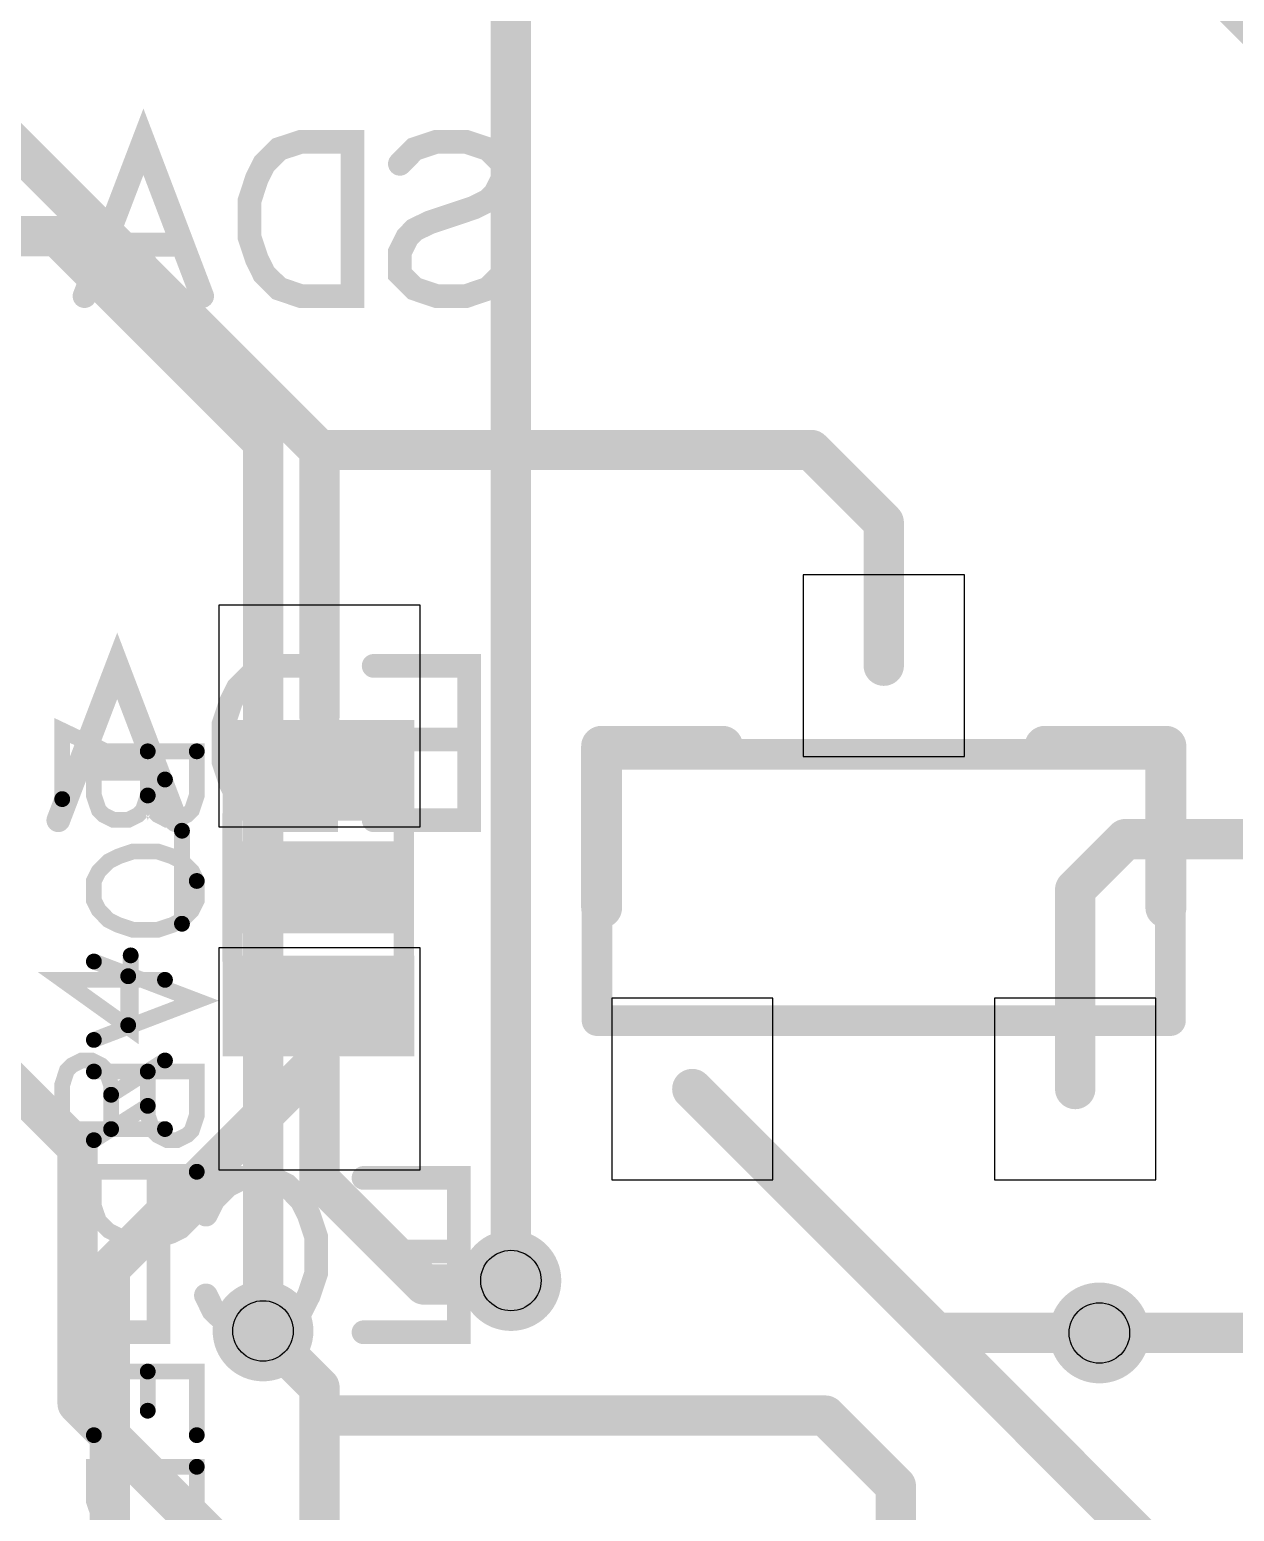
# Model space of a CAD drawing. Extents: x -8.2 to 25.5, y -3.3 to 33.2.
# Drawn here: x 3.19 to 9.17, y 13.25 to 20.61 of the extents above; entities that cross this region are included whole.
import ezdxf

# ---------------------------------------------------------------- set-up
doc = ezdxf.new("R2010")
doc.units = 0
for name, color, linetype in [('Bottom', 6, 'CONTINUOUS'), ('Bottom_Silk', 11, 'CONTINUOUS'), ('Drill_Bottom', 8, 'CONTINUOUS'), ('Drill_Top', 7, 'CONTINUOUS'), ('Top', 5, 'CONTINUOUS'), ('Top_Assy', 1, 'CONTINUOUS'), ('Top_Mask', 3, 'CONTINUOUS'), ('Top_Paste', 4, 'CONTINUOUS'), ('Top_Silk', 2, 'CONTINUOUS')]:
    doc.layers.add(name, color=color, linetype=linetype)

msp = doc.modelspace()

# ---------------------------------------------------------------- linework, layer by layer
at = {"layer": 'Bottom', "linetype": 'CONTINUOUS', "const_width": 0.2}
for points in [[(5.5815, 14.4), (5.5815, 21.37)], [(3.3315, 19.58), (1.4515, 19.58)], [(4.3515, 18.56), (3.3315, 19.58)], [(4.3515, 14.15), (4.3515, 18.56)], [(3.4315, 15.06), (1.4515, 17.04)], [(3.4315, 13.79), (3.4315, 15.06)], [(8.5015, 14.14), (9.5915, 14.14)], [(5.7315, 11.49), (3.4315, 13.79)]]:
    msp.add_lwpolyline(points, dxfattribs=at)
at = {"layer": 'Bottom', "linetype": 'CONTINUOUS'}
for points, const_width in [([(3.2815, 19.58, 1), (3.3815, 19.58, 1), (3.2815, 19.58, 1)], 0.1), ([(3.2815, 19.58, 1), (3.3815, 19.58, 1), (3.2815, 19.58, 1)], 0.1), ([(4.3015, 18.56, 1), (4.4015, 18.56, 1), (4.3015, 18.56, 1)], 0.1), ([(4.3015, 18.56, 1), (4.4015, 18.56, 1), (4.3015, 18.56, 1)], 0.1), ([(3.3815, 15.06, 1), (3.4815, 15.06, 1), (3.3815, 15.06, 1)], 0.1), ([(3.3815, 15.06, 1), (3.4815, 15.06, 1), (3.3815, 15.06, 1)], 0.1), ([(5.7065, 14.4, 1), (5.4565, 14.4, 1), (5.7065, 14.4, 1)], 0.25), ([(5.5315, 14.4, 1), (5.6315, 14.4, 1), (5.5315, 14.4, 1)], 0.1), ([(4.4765, 14.15, 1), (4.2265, 14.15, 1), (4.4765, 14.15, 1)], 0.25), ([(8.6265, 14.14, 1), (8.3765, 14.14, 1), (8.6265, 14.14, 1)], 0.25), ([(4.3015, 14.15, 1), (4.4015, 14.15, 1), (4.3015, 14.15, 1)], 0.1), ([(8.4515, 14.14, 1), (8.5515, 14.14, 1), (8.4515, 14.14, 1)], 0.1), ([(3.3815, 13.79, 1), (3.4815, 13.79, 1), (3.3815, 13.79, 1)], 0.1), ([(3.3815, 13.79, 1), (3.4815, 13.79, 1), (3.3815, 13.79, 1)], 0.1)]:
    msp.add_lwpolyline(points, format="xyb", dxfattribs=dict(at, const_width=const_width))
at = {"layer": 'Bottom_Silk', "linetype": 'CONTINUOUS', "const_width": 0.1176}
for points in [[(3.4658, 19.2834), (3.758, 20.0491), (4.0495, 19.2834)], [(4.7952, 20.0491), (4.7952, 19.2834), (4.54, 19.2834), (4.4305, 19.3205), (4.3572, 19.3929), (4.321, 19.4662), (4.2848, 19.5749), (4.2848, 19.7576), (4.321, 19.8671), (4.3572, 19.9396), (4.4305, 20.0129), (4.54, 20.0491), (4.7952, 20.0491)], [(5.0305, 19.9396), (5.1029, 20.0129), (5.2124, 20.0491), (5.3582, 20.0491), (5.4677, 20.0129), (5.5409, 19.9396), (5.5409, 19.8671), (5.5039, 19.7939), (5.4677, 19.7576), (5.3952, 19.7214), (5.1762, 19.6481), (5.1029, 19.6119), (5.0667, 19.5749), (5.0305, 19.5024), (5.0305, 19.3929), (5.1029, 19.3205), (5.2124, 19.2834), (5.3582, 19.2834), (5.4677, 19.3205), (5.5409, 19.3929)], [(3.94, 19.5386), (3.5753, 19.5386)], [(3.3358, 16.6834), (3.628, 17.4491), (3.9195, 16.6834)], [(4.6652, 17.4491), (4.6652, 16.6834), (4.41, 16.6834), (4.3005, 16.7205), (4.2272, 16.7929), (4.191, 16.8662), (4.1548, 16.9749), (4.1548, 17.1576), (4.191, 17.2671), (4.2272, 17.3396), (4.3005, 17.4129), (4.41, 17.4491), (4.6652, 17.4491)], [(4.9005, 17.4491), (5.3739, 17.4491), (5.3739, 16.6834), (4.9005, 16.6834)], [(5.3739, 17.0844), (5.0824, 17.0844)], [(3.81, 16.9386), (3.4453, 16.9386)], [(3.8329, 14.9091), (3.8329, 14.1434), (3.3958, 14.1434)], [(4.0682, 14.7271), (4.1044, 14.7996), (4.1777, 14.8729), (4.2501, 14.9091), (4.3959, 14.9091), (4.4691, 14.8729), (4.5416, 14.7996), (4.5786, 14.7271), (4.6149, 14.6176), (4.6149, 14.4349), (4.5786, 14.3262), (4.5416, 14.2529), (4.4691, 14.1805), (4.3959, 14.1434), (4.2501, 14.1434), (4.1777, 14.1805), (4.1044, 14.2529), (4.0682, 14.3262)], [(4.8502, 14.9091), (5.3235, 14.9091), (5.3235, 14.1434), (4.8502, 14.1434)], [(5.3235, 14.5444), (5.0321, 14.5444)]]:
    msp.add_lwpolyline(points, dxfattribs=at)
at = {"layer": 'Bottom_Silk', "linetype": 'CONTINUOUS', "const_width": 0.0588}
for points in [[(4.7658, 20.0491, 1), (4.8246, 20.0491, 1), (4.7658, 20.0491, 1)], [(5.0011, 19.9396, 1), (5.0599, 19.9396, 1), (5.0011, 19.9396, 1)], [(3.5458, 19.5386, 1), (3.6047, 19.5386, 1), (3.5458, 19.5386, 1)], [(3.9106, 19.5386, 1), (3.9694, 19.5386, 1), (3.9106, 19.5386, 1)], [(5.5115, 19.3929, 1), (5.5704, 19.3929, 1), (5.5115, 19.3929, 1)], [(3.4363, 19.2834, 1), (3.4952, 19.2834, 1), (3.4363, 19.2834, 1)], [(4.0201, 19.2834, 1), (4.0789, 19.2834, 1), (4.0201, 19.2834, 1)], [(4.6358, 17.4491, 1), (4.6946, 17.4491, 1), (4.6358, 17.4491, 1)], [(4.8711, 17.4491, 1), (4.9299, 17.4491, 1), (4.8711, 17.4491, 1)], [(5.053, 17.0844, 1), (5.1119, 17.0844, 1), (5.053, 17.0844, 1)], [(5.3445, 17.0844, 1), (5.4033, 17.0844, 1), (5.3445, 17.0844, 1)], [(3.4158, 16.9386, 1), (3.4747, 16.9386, 1), (3.4158, 16.9386, 1)], [(3.7806, 16.9386, 1), (3.8394, 16.9386, 1), (3.7806, 16.9386, 1)], [(3.3063, 16.6834, 1), (3.3652, 16.6834, 1), (3.3063, 16.6834, 1)], [(3.8901, 16.6834, 1), (3.9489, 16.6834, 1), (3.8901, 16.6834, 1)], [(4.8711, 16.6834, 1), (4.9299, 16.6834, 1), (4.8711, 16.6834, 1)], [(3.8035, 14.9091, 1), (3.8623, 14.9091, 1), (3.8035, 14.9091, 1)], [(4.8207, 14.9091, 1), (4.8796, 14.9091, 1), (4.8207, 14.9091, 1)], [(4.0388, 14.7271, 1), (4.0976, 14.7271, 1), (4.0388, 14.7271, 1)], [(5.0027, 14.5444, 1), (5.0615, 14.5444, 1), (5.0027, 14.5444, 1)], [(5.2941, 14.5444, 1), (5.3529, 14.5444, 1), (5.2941, 14.5444, 1)], [(4.0388, 14.3262, 1), (4.0976, 14.3262, 1), (4.0388, 14.3262, 1)], [(3.3663, 14.1434, 1), (3.4252, 14.1434, 1), (3.3663, 14.1434, 1)], [(4.8207, 14.1434, 1), (4.8796, 14.1434, 1), (4.8207, 14.1434, 1)]]:
    msp.add_lwpolyline(points, format="xyb", dxfattribs=at)
at = {"layer": 'Drill_Bottom'}
for centre in [(5.5815, 14.4), (4.3515, 14.15), (8.5015, 14.14)]:
    msp.add_circle(centre, 0.15, dxfattribs=at)
at = {"layer": 'Drill_Top'}
for centre in [(5.5815, 14.4), (4.3515, 14.15), (8.5015, 14.14)]:
    msp.add_circle(centre, 0.15, dxfattribs=at)
at = {"layer": 'Top', "linetype": 'CONTINUOUS', "const_width": 0.2}
for points in [[(4.6315, 18.52), (3.0715, 20.08)], [(4.6315, 17.2), (4.6315, 18.52)], [(7.0715, 18.52), (4.6315, 18.52)], [(7.4315, 18.16), (7.0715, 18.52)], [(7.4315, 17.45), (7.4315, 18.16)], [(8.3815, 16.34), (8.6315, 16.59)], [(8.6315, 16.59), (10.9115, 16.59)], [(8.3815, 15.35), (8.3815, 16.34)], [(3.5915, 14.46), (4.6315, 15.5)], [(4.6315, 15.5), (4.6315, 14.9)], [(7.6915, 14.14), (6.4815, 15.35)], [(4.6315, 14.9), (5.1515, 14.38)], [(3.5915, 11.02), (3.5915, 14.46)], [(5.5615, 14.38), (5.5815, 14.4)], [(5.1515, 14.38), (5.5615, 14.38)], [(4.6315, 13.87), (4.3515, 14.15)], [(8.7115, 13.12), (7.6915, 14.14)], [(8.5015, 14.14), (7.6915, 14.14)], [(4.6315, 13.73), (4.6315, 13.87)], [(4.6315, 12.51), (4.6315, 13.73)], [(4.6315, 13.73), (7.1415, 13.73)], [(7.1415, 13.73), (7.4915, 13.38)], [(7.4915, 13.38), (7.4915, 12.84)]]:
    msp.add_lwpolyline(points, dxfattribs=at)
at = {"layer": 'Top', "linetype": 'CONTINUOUS'}
for points, const_width in [([(4.5815, 18.52, 1), (4.6815, 18.52, 1), (4.5815, 18.52, 1)], 0.1), ([(4.5815, 18.52, 1), (4.6815, 18.52, 1), (4.5815, 18.52, 1)], 0.1), ([(4.5815, 18.52, 1), (4.6815, 18.52, 1), (4.5815, 18.52, 1)], 0.1), ([(7.0215, 18.52, 1), (7.1215, 18.52, 1), (7.0215, 18.52, 1)], 0.1), ([(7.0215, 18.52, 1), (7.1215, 18.52, 1), (7.0215, 18.52, 1)], 0.1), ([(7.3815, 18.16, 1), (7.4815, 18.16, 1), (7.3815, 18.16, 1)], 0.1), ([(7.3815, 18.16, 1), (7.4815, 18.16, 1), (7.3815, 18.16, 1)], 0.1), ([(7.3815, 17.45, 1), (7.4815, 17.45, 1), (7.3815, 17.45, 1)], 0.1), ([(4.5815, 17.2, 1), (4.6815, 17.2, 1), (4.5815, 17.2, 1)], 0.1), ([(8.5815, 16.59, 1), (8.6815, 16.59, 1), (8.5815, 16.59, 1)], 0.1), ([(8.5815, 16.59, 1), (8.6815, 16.59, 1), (8.5815, 16.59, 1)], 0.1), ([(8.3315, 16.34, 1), (8.4315, 16.34, 1), (8.3315, 16.34, 1)], 0.1), ([(8.3315, 16.34, 1), (8.4315, 16.34, 1), (8.3315, 16.34, 1)], 0.1), ([(4.5815, 15.5, 1), (4.6815, 15.5, 1), (4.5815, 15.5, 1)], 0.1), ([(4.5815, 15.5, 1), (4.6815, 15.5, 1), (4.5815, 15.5, 1)], 0.1), ([(6.4315, 15.35, 1), (6.5315, 15.35, 1), (6.4315, 15.35, 1)], 0.1), ([(8.3315, 15.35, 1), (8.4315, 15.35, 1), (8.3315, 15.35, 1)], 0.1), ([(4.5815, 14.9, 1), (4.6815, 14.9, 1), (4.5815, 14.9, 1)], 0.1), ([(4.5815, 14.9, 1), (4.6815, 14.9, 1), (4.5815, 14.9, 1)], 0.1), ([(5.7065, 14.4, 1), (5.4565, 14.4, 1), (5.7065, 14.4, 1)], 0.25), ([(3.5415, 14.46, 1), (3.6415, 14.46, 1), (3.5415, 14.46, 1)], 0.1), ([(3.5415, 14.46, 1), (3.6415, 14.46, 1), (3.5415, 14.46, 1)], 0.1), ([(5.5315, 14.4, 1), (5.6315, 14.4, 1), (5.5315, 14.4, 1)], 0.1), ([(5.1015, 14.38, 1), (5.2015, 14.38, 1), (5.1015, 14.38, 1)], 0.1), ([(5.1015, 14.38, 1), (5.2015, 14.38, 1), (5.1015, 14.38, 1)], 0.1), ([(5.5115, 14.38, 1), (5.6115, 14.38, 1), (5.5115, 14.38, 1)], 0.1), ([(5.5115, 14.38, 1), (5.6115, 14.38, 1), (5.5115, 14.38, 1)], 0.1), ([(4.4765, 14.15, 1), (4.2265, 14.15, 1), (4.4765, 14.15, 1)], 0.25), ([(8.6265, 14.14, 1), (8.3765, 14.14, 1), (8.6265, 14.14, 1)], 0.25), ([(4.3015, 14.15, 1), (4.4015, 14.15, 1), (4.3015, 14.15, 1)], 0.1), ([(7.6415, 14.14, 1), (7.7415, 14.14, 1), (7.6415, 14.14, 1)], 0.1), ([(7.6415, 14.14, 1), (7.7415, 14.14, 1), (7.6415, 14.14, 1)], 0.1), ([(7.6415, 14.14, 1), (7.7415, 14.14, 1), (7.6415, 14.14, 1)], 0.1), ([(8.4515, 14.14, 1), (8.5515, 14.14, 1), (8.4515, 14.14, 1)], 0.1), ([(4.5815, 13.87, 1), (4.6815, 13.87, 1), (4.5815, 13.87, 1)], 0.1), ([(4.5815, 13.87, 1), (4.6815, 13.87, 1), (4.5815, 13.87, 1)], 0.1), ([(4.5815, 13.73, 1), (4.6815, 13.73, 1), (4.5815, 13.73, 1)], 0.1), ([(4.5815, 13.73, 1), (4.6815, 13.73, 1), (4.5815, 13.73, 1)], 0.1), ([(4.5815, 13.73, 1), (4.6815, 13.73, 1), (4.5815, 13.73, 1)], 0.1), ([(7.0915, 13.73, 1), (7.1915, 13.73, 1), (7.0915, 13.73, 1)], 0.1), ([(7.0915, 13.73, 1), (7.1915, 13.73, 1), (7.0915, 13.73, 1)], 0.1), ([(7.4415, 13.38, 1), (7.5415, 13.38, 1), (7.4415, 13.38, 1)], 0.1), ([(7.4415, 13.38, 1), (7.5415, 13.38, 1), (7.4415, 13.38, 1)], 0.1)]:
    msp.add_lwpolyline(points, format="xyb", dxfattribs=dict(at, const_width=const_width))
for points in [[(7.8315, 17.9), (7.0315, 17.9), (7.0315, 17), (7.8315, 17), (7.8315, 17.9)], [(4.1315, 17.75), (4.1315, 16.65), (5.1315, 16.65), (5.1315, 17.75), (4.1315, 17.75)], [(4.1315, 16.05), (4.1315, 14.95), (5.1315, 14.95), (5.1315, 16.05), (4.1315, 16.05)], [(6.8815, 15.8), (6.0815, 15.8), (6.0815, 14.9), (6.8815, 14.9), (6.8815, 15.8)], [(8.7815, 15.8), (7.9815, 15.8), (7.9815, 14.9), (8.7815, 14.9), (8.7815, 15.8)]]:
    msp.add_lwpolyline(points, dxfattribs=at)
at = {"layer": 'Top_Assy', "linetype": 'CONTINUOUS'}
for points, const_width in [([(4.0227, 17.0253), (3.5122, 17.0253), (3.5122, 16.8063), (3.5369, 16.7333), (3.5611, 16.7092), (3.6094, 16.685), (3.6824, 16.685), (3.7312, 16.7092), (3.7554, 16.7333), (3.7795, 16.8063), (3.8042, 16.7333), (3.8284, 16.7092), (3.8767, 16.685), (3.9255, 16.685), (3.9738, 16.7092), (3.9985, 16.7333), (4.0227, 16.8063), (4.0227, 17.0253)], 0.0784), ([(3.7795, 17.0253), (3.7795, 16.8063)], 0.0784), ([(6.0091, 15.6896), (6.0091, 17.0105)], 0.1524), ([(6.0091, 17.0105), (8.8539, 17.0105)], 0.1524), ([(8.8539, 17.0105), (8.8539, 15.6896)], 0.1524), ([(4.1996, 15.9941), (4.1996, 16.7059)], 0.1016), ([(5.0505, 15.9941), (5.0505, 16.7059)], 0.1016), ([(4.0227, 16.3822), (3.9985, 16.431), (3.9497, 16.4793), (3.9014, 16.504), (3.8284, 16.5282), (3.7065, 16.5282), (3.6341, 16.504), (3.5852, 16.4793), (3.5369, 16.431), (3.5122, 16.3822), (3.5122, 16.285), (3.5369, 16.2367), (3.5852, 16.1879), (3.6341, 16.1637), (3.7065, 16.1396), (3.8284, 16.1396), (3.9014, 16.1637), (3.9497, 16.1879), (3.9985, 16.2367), (4.0227, 16.285), (4.0227, 16.3822)], 0.0784), ([(3.5122, 15.5936), (4.0227, 15.7884), (3.5122, 15.9827)], 0.0784), ([(3.6824, 15.9097), (3.6824, 15.6666)], 0.0784), ([(8.8539, 15.6896), (6.0091, 15.6896)], 0.1524), ([(3.7795, 15.4367), (3.7795, 15.2183), (3.8042, 15.1453), (3.8284, 15.1206), (3.8767, 15.0964), (3.9255, 15.0964), (3.9738, 15.1206), (3.9985, 15.1453), (4.0227, 15.2183), (4.0227, 15.4367), (3.5122, 15.4367)], 0.0784), ([(3.7795, 15.2666), (3.5122, 15.0964)], 0.0784), ([(4.0227, 14.9396), (3.5122, 14.9396), (3.5122, 14.7694), (3.5369, 14.6964), (3.5852, 14.6476), (3.6341, 14.6234), (3.7065, 14.5993), (3.8284, 14.5993), (3.9014, 14.6234), (3.9497, 14.6476), (3.9985, 14.6964), (4.0227, 14.7694), (4.0227, 14.9396)], 0.0784), ([(4.0227, 13.633), (4.0227, 13.9486), (3.5122, 13.9486), (3.5122, 13.633)], 0.0784), ([(3.7795, 13.9486), (3.7795, 13.7543)], 0.0784), ([(4.0227, 13.4762), (3.5122, 13.4762), (3.5122, 13.306), (3.5369, 13.233), (3.5852, 13.1842), (3.6341, 13.16), (3.7065, 13.1359), (3.8284, 13.1359), (3.9014, 13.16), (3.9497, 13.1842), (3.9985, 13.233), (4.0227, 13.306), (4.0227, 13.4762)], 0.0784)]:
    msp.add_lwpolyline(points, dxfattribs=dict(at, const_width=const_width))
for points, const_width in [([(3.7599, 17.0253, 1), (3.7991, 17.0253, 1), (3.7599, 17.0253, 1)], 0.0392), ([(4.0031, 17.0253, 1), (4.0423, 17.0253, 1), (4.0031, 17.0253, 1)], 0.0392), ([(5.971, 17.0105, 1), (6.0472, 17.0105, 1), (5.971, 17.0105, 1)], 0.0762), ([(5.971, 17.0105, 1), (6.0472, 17.0105, 1), (5.971, 17.0105, 1)], 0.0762), ([(8.8158, 17.0105, 1), (8.892, 17.0105, 1), (8.8158, 17.0105, 1)], 0.0762), ([(8.8158, 17.0105, 1), (8.892, 17.0105, 1), (8.8158, 17.0105, 1)], 0.0762), ([(3.7599, 16.8063, 1), (3.7991, 16.8063, 1), (3.7599, 16.8063, 1)], 0.0392), ([(4.1742, 16.7059, 1), (4.225, 16.7059, 1), (4.1742, 16.7059, 1)], 0.0508), ([(5.0251, 16.7059, 1), (5.0759, 16.7059, 1), (5.0251, 16.7059, 1)], 0.0508), ([(4.0031, 16.3822, 1), (4.0423, 16.3822, 1), (4.0031, 16.3822, 1)], 0.0392), ([(4.1742, 15.9941, 1), (4.225, 15.9941, 1), (4.1742, 15.9941, 1)], 0.0508), ([(5.0251, 15.9941, 1), (5.0759, 15.9941, 1), (5.0251, 15.9941, 1)], 0.0508), ([(3.4926, 15.9827, 1), (3.5318, 15.9827, 1), (3.4926, 15.9827, 1)], 0.0392), ([(3.6628, 15.9097, 1), (3.702, 15.9097, 1), (3.6628, 15.9097, 1)], 0.0392), ([(5.971, 15.6896, 1), (6.0472, 15.6896, 1), (5.971, 15.6896, 1)], 0.0762), ([(5.971, 15.6896, 1), (6.0472, 15.6896, 1), (5.971, 15.6896, 1)], 0.0762), ([(8.8158, 15.6896, 1), (8.892, 15.6896, 1), (8.8158, 15.6896, 1)], 0.0762), ([(8.8158, 15.6896, 1), (8.892, 15.6896, 1), (8.8158, 15.6896, 1)], 0.0762), ([(3.6628, 15.6666, 1), (3.702, 15.6666, 1), (3.6628, 15.6666, 1)], 0.0392), ([(3.4926, 15.5936, 1), (3.5318, 15.5936, 1), (3.4926, 15.5936, 1)], 0.0392), ([(3.4926, 15.4367, 1), (3.5318, 15.4367, 1), (3.4926, 15.4367, 1)], 0.0392), ([(3.7599, 15.4367, 1), (3.7991, 15.4367, 1), (3.7599, 15.4367, 1)], 0.0392), ([(3.7599, 15.2666, 1), (3.7991, 15.2666, 1), (3.7599, 15.2666, 1)], 0.0392), ([(3.4926, 15.0964, 1), (3.5318, 15.0964, 1), (3.4926, 15.0964, 1)], 0.0392), ([(4.0031, 14.9396, 1), (4.0423, 14.9396, 1), (4.0031, 14.9396, 1)], 0.0392), ([(3.7599, 13.9486, 1), (3.7991, 13.9486, 1), (3.7599, 13.9486, 1)], 0.0392), ([(3.7599, 13.7543, 1), (3.7991, 13.7543, 1), (3.7599, 13.7543, 1)], 0.0392), ([(3.4926, 13.633, 1), (3.5318, 13.633, 1), (3.4926, 13.633, 1)], 0.0392), ([(4.0031, 13.633, 1), (4.0423, 13.633, 1), (4.0031, 13.633, 1)], 0.0392), ([(4.0031, 13.4762, 1), (4.0423, 13.4762, 1), (4.0031, 13.4762, 1)], 0.0392)]:
    msp.add_lwpolyline(points, format="xyb", dxfattribs=dict(at, const_width=const_width))
at = {"layer": 'Top_Assy'}
for points in [[(4.1514, 17.1802), (5.1018, 17.1802), (4.1514, 16.6808), (5.1018, 16.6808)], [(4.1514, 16.0118), (5.1018, 16.0118), (4.1514, 15.5125), (5.1018, 15.5125)]]:
    msp.add_solid(points, dxfattribs=at)
at = {"layer": 'Top_Mask', "linetype": 'CONTINUOUS'}
for points in [[(7.8315, 17.9), (7.0315, 17.9), (7.0315, 17), (7.8315, 17), (7.8315, 17.9)], [(4.1315, 17.75), (4.1315, 16.65), (5.1315, 16.65), (5.1315, 17.75), (4.1315, 17.75)], [(4.1315, 16.05), (4.1315, 14.95), (5.1315, 14.95), (5.1315, 16.05), (4.1315, 16.05)], [(6.8815, 15.8), (6.0815, 15.8), (6.0815, 14.9), (6.8815, 14.9), (6.8815, 15.8)], [(8.7815, 15.8), (7.9815, 15.8), (7.9815, 14.9), (8.7815, 14.9), (8.7815, 15.8)]]:
    msp.add_lwpolyline(points, dxfattribs=at)
at = {"layer": 'Top_Paste', "linetype": 'CONTINUOUS'}
for points in [[(7.8315, 17.9), (7.0315, 17.9), (7.0315, 17), (7.8315, 17), (7.8315, 17.9)], [(4.1315, 17.75), (4.1315, 16.65), (5.1315, 16.65), (5.1315, 17.75), (4.1315, 17.75)], [(4.1315, 16.05), (4.1315, 14.95), (5.1315, 14.95), (5.1315, 16.05), (4.1315, 16.05)], [(6.8815, 15.8), (6.0815, 15.8), (6.0815, 14.9), (6.8815, 14.9), (6.8815, 15.8)], [(8.7815, 15.8), (7.9815, 15.8), (7.9815, 14.9), (8.7815, 14.9), (8.7815, 15.8)]]:
    msp.add_lwpolyline(points, dxfattribs=at)
at = {"layer": 'Top_Silk', "linetype": 'CONTINUOUS'}
for points, const_width in [([(9.0015, 20.8901), (9.4015, 20.49)], 0.2032), ([(3.865, 16.8855), (3.3551, 17.1286), (3.3551, 16.7883)], 0.0784), ([(6.6316, 17.0501), (6.0316, 17.0501)], 0.2032), ([(6.0316, 17.0501), (6.0316, 16.25)], 0.2032), ([(8.2315, 17.0501), (8.8315, 17.0501)], 0.2032), ([(8.8315, 17.0501), (8.8315, 16.25)], 0.2032), ([(3.9493, 16.1699), (3.9493, 16.6314)], 0.0784), ([(3.865, 15.8917), (3.3552, 15.8917), (3.6949, 15.6486), (3.6949, 16.013)], 0.0784), ([(3.5977, 15.1514), (3.5977, 15.3698), (3.573, 15.4428), (3.5489, 15.4676), (3.5006, 15.4917), (3.4517, 15.4917), (3.4034, 15.4676), (3.3787, 15.4428), (3.3546, 15.3698), (3.3546, 15.1514), (3.865, 15.1514)], 0.0784), ([(3.5977, 15.3216), (3.865, 15.4917)], 0.0784)]:
    msp.add_lwpolyline(points, dxfattribs=dict(at, const_width=const_width))
for points, const_width in [([(5.9808, 17.0501, 1), (6.0824, 17.0501, 1), (5.9808, 17.0501, 1)], 0.1016), ([(5.9808, 17.0501, 1), (6.0824, 17.0501, 1), (5.9808, 17.0501, 1)], 0.1016), ([(6.5808, 17.0501, 1), (6.6824, 17.0501, 1), (6.5808, 17.0501, 1)], 0.1016), ([(8.1807, 17.0501, 1), (8.2823, 17.0501, 1), (8.1807, 17.0501, 1)], 0.1016), ([(8.7807, 17.0501, 1), (8.8823, 17.0501, 1), (8.7807, 17.0501, 1)], 0.1016), ([(8.7807, 17.0501, 1), (8.8823, 17.0501, 1), (8.7807, 17.0501, 1)], 0.1016), ([(3.8454, 16.8855, 1), (3.8846, 16.8855, 1), (3.8454, 16.8855, 1)], 0.0392), ([(3.3355, 16.7883, 1), (3.3748, 16.7883, 1), (3.3355, 16.7883, 1)], 0.0392), ([(3.9296, 16.6314, 1), (3.9689, 16.6314, 1), (3.9296, 16.6314, 1)], 0.0392), ([(5.9808, 16.25, 1), (6.0824, 16.25, 1), (5.9808, 16.25, 1)], 0.1016), ([(8.7807, 16.25, 1), (8.8823, 16.25, 1), (8.7807, 16.25, 1)], 0.1016), ([(3.9296, 16.1699, 1), (3.9689, 16.1699, 1), (3.9296, 16.1699, 1)], 0.0392), ([(3.6753, 16.013, 1), (3.7145, 16.013, 1), (3.6753, 16.013, 1)], 0.0392), ([(3.8454, 15.8917, 1), (3.8846, 15.8917, 1), (3.8454, 15.8917, 1)], 0.0392), ([(3.8454, 15.4917, 1), (3.8846, 15.4917, 1), (3.8454, 15.4917, 1)], 0.0392), ([(3.5781, 15.3216, 1), (3.6173, 15.3216, 1), (3.5781, 15.3216, 1)], 0.0392), ([(3.5781, 15.1514, 1), (3.6173, 15.1514, 1), (3.5781, 15.1514, 1)], 0.0392), ([(3.8454, 15.1514, 1), (3.8846, 15.1514, 1), (3.8454, 15.1514, 1)], 0.0392)]:
    msp.add_lwpolyline(points, format="xyb", dxfattribs=dict(at, const_width=const_width))
at = {"layer": 'Top_Silk'}
msp.add_solid([(4.2505, 16.5786), (5.0129, 16.5786), (4.2505, 16.122), (5.0129, 16.122)], dxfattribs=at)

doc.saveas('drawing.dxf')
